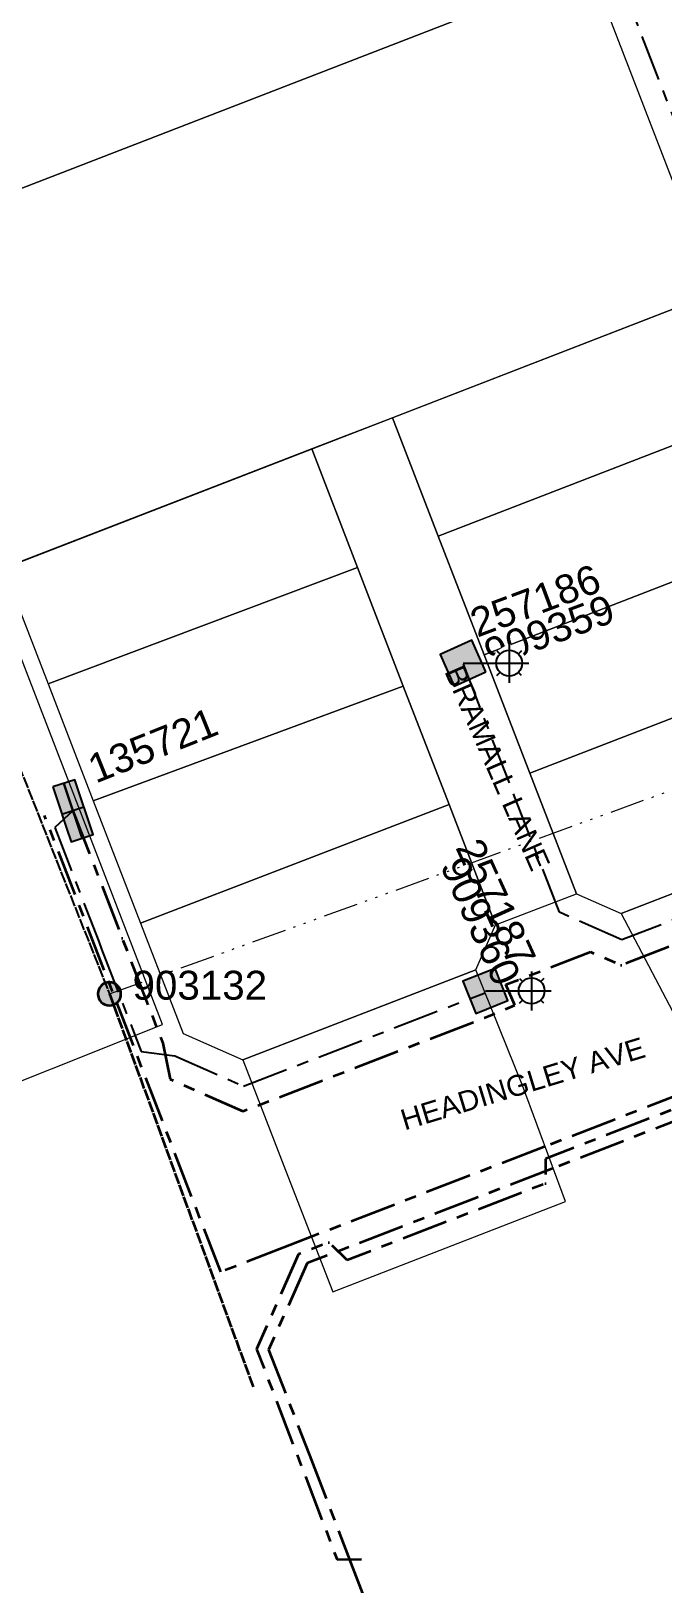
# Model space of a CAD drawing. Header units: metres. Extents: x 0 to 311505, y 0 to 6270811.
# Drawn here: x 310510.9 to 310565.6, y 6270042.2 to 6270176.5 of the extents above; entities that cross this region are included whole.
import ezdxf
from ezdxf import colors
from ezdxf.entities.mleader import LeaderData, LeaderLine
from ezdxf.enums import TextEntityAlignment as Align
from ezdxf.math import Vec2, Vec3

# ---------------------------------------------------------------- set-up
doc = ezdxf.new("R2010")
doc.units = ezdxf.units.M
for name, pattern in [('Cable Exist OH', [1, 1, 0]), ('Cable Exist UG', [7, 4, -1, 1, -1]), ('PHANTOMX2', [6.6, 3, -0.75, 0.2, -0.75, 0.2, -0.75, 0.2, -0.75])]:
    doc.linetypes.add(name, pattern=pattern)
doc.layers.get('0').update_dxf_attribs({"color": 6})
for name, color, linetype, lineweight in [('_User_HV_Exist', 1, 'Continuous', 35), ('_User_LV_Exist', 5, 'Continuous', 35), ('Cadastre Land Parcels_SP_EXT', 118, 'Continuous', 15), ('Cadastre Roads_SP_EXT', 218, 'Continuous', 15), ('Mains_HV_EXT', 13, 'Continuous', 25), ('Mains_LV_EXT', 163, 'Continuous', 25), ('Mains_LV_SL_EXT', 135, 'Continuous', 25), ('Mains_SL_EXT', 131, 'Continuous', 25), ('Services_SP_EXT', 42, 'PHANTOMX2', 20)]:
    doc.layers.add(name, color=color, linetype=linetype, lineweight=lineweight)
for name, color, linetype in [('Equip_SP_SL_EXT', 7, 'Continuous'), ('Notes', 7, 'Continuous'), ('SupportsOH_SP_TR_HV_LV_SL_EXT', 7, 'Continuous'), ('SupportsUG_SP_LV_EXT', 7, 'Continuous'), ('SupportsUG_SP_LV_SL_EXT', 7, 'Continuous')]:
    doc.layers.add(name, color=color, linetype=linetype)
doc.styles.add('COLUMN_LABEL', font='arial.ttf', dxfattribs={"height": 2})
doc.styles.add('iecARIAL', font='arial.ttf', dxfattribs={"height": 2})
doc.styles.add('POLE_LABEL', font='arial.ttf', dxfattribs={"height": 2})
doc.styles.add('SL_LABEL', font='arial.ttf', dxfattribs={"height": 2})
doc.styles.get("Standard").update_dxf_attribs({"font": 'arial.ttf'})

# ---------------------------------------------------------------- blocks, each defined once
blk = doc.blocks.new('COLUMN_EXT')
blk.add_hatch(color=256).paths.add_polyline_path([(1.5, -1.5), (1.5, 1.5), (-1.5, 1.5), (-1.5, -1.5)])
blk.add_lwpolyline([(1.5, 1.5), (-1.5, 1.5), (-1.5, -1.5), (1.5, -1.5)], close=True)
at = {"flags": 9}
for tag, p in [('STREETNAME', (-1.81, 1.6)), ('LOCATION', (-1.81, 1.4)), ('SUBURB', (-1.81, 1.8)), ('NOTES', (-1.81, 2)), ('COLUMN_TYPE', (-1.81, 0.4)), ('OWNED_BY', (-1.81, 0.6)), ('LEGEND', (-1.81, 1.2)), ('USAGE', (-1.81, 1)), ('STATE', (-1.81, 0.8))]:
    blk.add_attdef(tag, text='', height=0.2, rotation=180, dxfattribs=at).set_placement(p, align=Align.MIDDLE_LEFT)
at = {"flags": 1}
blk.add_attdef('Z', (-1.81, 2.35), '', height=0.2, rotation=180, dxfattribs=at)
at = {"flags": 9}
for tag, style, p in [('STRUCTURE_PLANT_NUMBER', 'POLE_LABEL', (-1.81, -0.03)), ('STREET_CODE', 'COLUMN_LABEL', (-1.81, 0.2))]:
    blk.add_attdef(tag, text='', height=0.2, rotation=180, dxfattribs=dict(at, style=style)).set_placement(p, align=Align.MIDDLE_LEFT)
at = {"style": 'COLUMN_LABEL', "width": 0.9, "flags": 8}
blk.add_attdef('ASSET_NUM', text='', height=2, rotation=270, dxfattribs=at).set_placement((2, -4), align=Align.MIDDLE_LEFT)
blk = doc.blocks.new('PILLAR_EXT')
blk.add_hatch(color=256).paths.add_polyline_path([(-2.5, 1), (-2.5, -1), (2.5, -1), (2.5, 1)])
for p, q in [((-2.5, 0), (2.5, 0)), ((0, 1), (0, -1))]:
    blk.add_line(p, q)
at = {"ltscale": 10}
blk.add_line((2.5, 0), (-2.5, 0), dxfattribs=at)
blk.add_lwpolyline([(-2.5, -1), (-1.25, -1), (1.25, -1), (2.5, -1), (2.5, 1), (-2.5, 1)], close=True)
at = {"width": 0.9, "flags": 8}
blk.add_attdef('ASSET_NUM', text='', height=2, rotation=90, dxfattribs=at).set_placement((-2, 4), align=Align.MIDDLE_LEFT)
for tag, p, flags in [('OWNED_BY', (0, -0.2), 9), ('STATE', (0, -0.4), 9), ('SUPPORT_TYPE', (0, -0.6), 9), ('USAGE', (0, -0.8), 9), ('LEGEND', (0, -1), 9), ('LOCATION', (0, -1.2), 9), ('NOTES', (0, -1.4), 9), ('STREETNAME', (0, -1.8), 9), ('SUBURB', (0, -2), 1), ('PARENT', (0, -1.6), 9)]:
    blk.add_attdef(tag, p, '', height=0.2, dxfattribs=dict(flags=flags))
blk = doc.blocks.new('SL_LANTERN_EXT')
at = {"flags": 9}
for tag, p in [('LRATECODE', (-7.4, 0)), ('LOUTREACHVOCAB', (-7.2, 0)), ('LOUTREACH', (-7, 0)), ('LANTNUMBER', (-6.6, 0)), ('LNEW', (-6.4, 0)), ('LMASTVOCAB', (-6.2, 0)), ('LMAST', (-6, 0)), ('LLAMPVOCAB', (-5.8, 0)), ('LLAMP', (-5.6, 0)), ('LEXIST', (-5.4, 0)), ('LCHARGE3PERCENT', (-5.2, 0)), ('LCHARGE3', (-5, 0)), ('LCHARGE2PERCENT', (-4.8, 0)), ('LCHARGE2', (-4.6, 0)), ('LCHARGE1PERCENT', (-4.4, 0)), ('LCHARGE1', (-4.2, 0)), ('LCATEGORY', (-4, 0)), ('LBRACKETVOCAB', (-3.8, 0)), ('LBRACKET', (-3.6, 0)), ('LKINGHEIGHT', (-3.4, 0)), ('CREPLACE', (-3.2, 0)), ('CREMOVE', (-3, 0)), ('CNUMBER', (-2.8, 0)), ('CNEW', (-2.6, 0)), ('CEXIST', (-2.4, 0)), ('USAGE', (-2.2, 0)), ('STATE', (-2, 0)), ('OWNED_BY', (-1.8, 0)), ('ORIENTATION', (-1.6, 0)), ('OPERATING_VOLTAGE', (-1.4, 0)), ('NO_PHASES', (-1.2, 0)), ('LANTERN_TYPE', (-1, 0)), ('LANTERN_PURPOSE', (-0.8, 0)), ('CONTROL_TYPE', (-0.6, 0)), ('CONSTRUCTED_VOLTAGE', (-0.4, 0))]:
    blk.add_attdef(tag, text='', height=0.001, rotation=270, dxfattribs=at).set_placement(p, align=Align.MIDDLE_LEFT)
at = {"style": 'SL_LABEL', "flags": 9}
blk.add_attdef('STREET_CODE', text='', height=0.001, rotation=270, dxfattribs=at).set_placement((0, 0), align=Align.MIDDLE_LEFT)
at = {"flags": 1}
blk.add_attdef('Z', (0, 0), '', height=0.001, rotation=270, dxfattribs=at)
at = {"width": 0.9}
blk.add_attdef('LNUMBER', text='', height=1, dxfattribs=at).set_placement((7, -1), align=Align.MIDDLE_LEFT)
at = {"flags": 9}
for tag, p in [('LREMOVE', (0, -7.6)), ('LREPLACE', (0, -7.8)), ('LTYPE', (0, -8)), ('LTYPEVOCAB', (0, -8.2)), ('LEGEND', (0, -8.4)), ('SUBURB', (0, -8.6)), ('STREETNAME', (0, -8.8)), ('LOCATION', (0, -9)), ('NOTES', (0, -9.2)), ('MAINTAINED_BY', (0, -9.86))]:
    blk.add_attdef(tag, text='', height=0.001, dxfattribs=at).set_placement(p, align=Align.MIDDLE_LEFT)
blk.add_attdef('OPERATED_BY', (0, -9.61), '', height=0.001, dxfattribs=at)
at = {"transparency": 33554687}
blk.add_wipeout([(5.69, 0), (5.06, -1.06), (4, -1.69), (2.94, -1.06), (2.31, 0), (2.94, 1.06), (4, 1.69), (5.06, 1.06)], dxfattribs=at)
for p, q in [((4, 1.69), (4, 0)), ((0, 0), (4, 0)), ((2.94, 1.06), (3.2, 0.8)), ((5.06, 1.06), (4.8, 0.8)), ((2.94, -1.06), (3.2, -0.8)), ((4, 0), (5.69, 0)), ((4, 0), (4, -1.69)), ((5.06, -1.06), (4.8, -0.8))]:
    blk.add_line(p, q)
blk.add_circle((4, 0), 1.12)
blk = doc.blocks.new('POLE_EXT')
blk.add_hatch(color=256).paths.add_polyline_path([(-1, 0, 1), (1, 0, 1)])
blk.add_lwpolyline([(-1, 0, 1), (1, 0, 1)], format="xyb", close=True)
at = {"flags": 8}
blk.add_attdef('pNumber', text='', height=2, dxfattribs=at).set_placement((2.5, 2.5), align=Align.MIDDLE_CENTER)
at = {"style": 'POLE_LABEL', "flags": 9}
for tag, p in [('STRUCTURE_PLANT_NUMBER', (1.35, 0.03)), ('STREET_CODE', (1.35, -0.2))]:
    blk.add_attdef(tag, text='', height=0.2, dxfattribs=at).set_placement(p, align=Align.MIDDLE_LEFT)
at = {"flags": 9}
for tag, p in [('OWNED_BY', (1.35, -0.4)), ('SPECIAL_USE', (1.35, -0.8)), ('STATE', (1.35, -1)), ('cLV', (1.35, -1.4)), ('PARENT', (1.35, -0.6)), ('USAGE', (1.35, -1.2)), ('hDepth', (1.35, -1.6)), ('hDia', (1.35, -1.8)), ('cHV', (1.35, -2)), ('LBRACKET', (1.35, -2.2)), ('LExisting', (1.35, -2.4)), ('LANTNUMBER', (1.35, -2.6)), ('cLinedev', (1.35, -3.4)), ('pExisting', (1.35, -3.8)), ('LOther', (1.35, -2.8)), ('LRemove', (1.35, -3)), ('LEGEND', (1.35, -3.2)), ('LOCATION', (1.35, -3.6)), ('PFNUMBER', (1.35, -4)), ('pFooting', (1.35, -4.4)), ('pNew', (1.35, -4.6)), ('pRelocate', (1.35, -5)), ('pRemove', (1.35, -5.2)), ('pReplace', (1.35, -5.4)), ('NEWPFNUMBER', (1.35, -4.2)), ('pStay', (1.35, -5.6)), ('pType', (1.35, -5.8)), ('cspan', (1.35, -6)), ('STREETNAME', (1.35, -6.2)), ('SUBURB', (1.35, -6.4)), ('NOTES', (1.35, -6.6)), ('MAINTAINED_BY', (1.36, -6.81)), ('OPERATED_BY', (1.36, -7.01))]:
    blk.add_attdef(tag, text='', height=0.2, dxfattribs=at).set_placement(p, align=Align.MIDDLE_LEFT)
at = {"flags": 1}
blk.add_attdef('Z', (1.35, -7.33), '', height=0.2, dxfattribs=at)

msp = doc.modelspace()

# ---------------------------------------------------------------- linework, layer by layer
at = {"layer": '_User_LV_Exist', "linetype": 'Cable Exist OH', "transparency": 33554674}
msp.add_lwpolyline([(310517.67, 6270093.21), (310530.14, 6270059.13)], dxfattribs=at)
at = {"layer": 'Cadastre Land Parcels_SP_EXT', "linetype": 'Continuous'}
for points in [[(310559.32, 6270181.96), (310541.34, 6270228.42), (310478.36, 6270204.09), (310496.34, 6270157.61), (310559.32, 6270181.96)], [(310570.18, 6270153.87), (310559.32, 6270181.96), (310496.34, 6270157.61), (310507.2, 6270129.53), (310570.18, 6270153.87)], [(310574.15, 6270143.62), (310570.18, 6270153.87), (310542.18, 6270143.05), (310546.15, 6270132.8), (310574.15, 6270143.62)], [(310578.11, 6270133.37), (310574.15, 6270143.62), (310546.15, 6270132.8), (310550.11, 6270122.55), (310578.11, 6270133.37)], [(310539.15, 6270130.1), (310535.19, 6270140.35), (310508.49, 6270130.03), (310512.35, 6270120.03), (310539.15, 6270130.1)], [(310582.08, 6270123.11), (310578.11, 6270133.37), (310550.11, 6270122.55), (310554.08, 6270112.29), (310582.08, 6270123.11)], [(310543.12, 6270119.84), (310539.15, 6270130.1), (310512.35, 6270120.03), (310516.27, 6270109.9), (310543.12, 6270119.84)], [(310583.45, 6270108.46), (310585.74, 6270113.63), (310582.08, 6270123.11), (310554.08, 6270112.29), (310558.11, 6270101.88), (310561.99, 6270100.16), (310583.45, 6270108.46)], [(310547.08, 6270109.59), (310543.12, 6270119.84), (310516.27, 6270109.9), (310520.36, 6270099.34), (310547.08, 6270109.59)], [(310549.39, 6270095.3), (310551.11, 6270099.17), (310547.08, 6270109.59), (310520.36, 6270099.34), (310524.05, 6270089.79), (310529.23, 6270087.5), (310549.39, 6270095.3)]]:
    msp.add_lwpolyline(points, close=True, dxfattribs=at)
at = {"layer": 'Cadastre Roads_SP_EXT', "linetype": 'Continuous'}
msp.add_lwpolyline([(310503.01, 6270082.89), (310522.25, 6270090.57), (310522.25, 6270090.57), (310507.2, 6270129.53)], dxfattribs=at)
msp.add_lwpolyline([(310587.53, 6270098.47), (310583.45, 6270108.46), (310561.99, 6270100.16), (310567.05, 6270090.56), (310587.53, 6270098.47)], close=True, dxfattribs=at)
at = {"layer": 'Mains_LV_EXT', "linetype": 'Cable Exist OH'}
msp.add_lwpolyline([(310517.67, 6270093.21), (310530.14, 6270059.13)], dxfattribs=at)
at = {"layer": 'Mains_LV_SL_EXT', "color": 4, "linetype": 'Cable Exist UG'}
msp.add_lwpolyline([(310561.26, 6270182.56), (310572.44, 6270153.65), (310572.44, 6270153.65), (310574.09, 6270149.37), (310576.08, 6270144.24), (310576.47, 6270143.22), (310576.73, 6270142.78), (310576.73, 6270142.78), (310579.24, 6270141.61), (310579.24, 6270141.61), (310579.93, 6270139.83), (310581.21, 6270136.51), (310579.9, 6270134.35)], dxfattribs=at)
at = {"layer": 'Mains_SL_EXT', "linetype": 'Cable Exist OH'}
msp.add_lwpolyline([(310443.21, 6270284.34), (310492.75, 6270155.91), (310517.67, 6270093.21), (310530.14, 6270059.13)], dxfattribs=at)

# ---------------------------------------------------------------- block references
at = {"layer": '_User_HV_Exist', "transparency": 33554674}
ref = msp.add_blockref('POLE_EXT', (310517.67, 6270093.21), dxfattribs=at)
ref.add_attrib('ASSET_NUM', '903132', dxfattribs={"layer": '0', "height": 2.5, "style": 'POLE_LABEL'}).set_placement((310519.67, 6270093.96), align=Align.MIDDLE_LEFT)
at = {"layer": '_User_LV_Exist', "transparency": 33554674}
ref = msp.add_blockref('POLE_EXT', (310517.67, 6270093.21), dxfattribs=at)
ref.add_attrib('ASSET_NUM', '903132', dxfattribs={"layer": '0', "height": 2.5, "style": 'POLE_LABEL'}).set_placement((310519.67, 6270093.96), align=Align.MIDDLE_LEFT)
at = {"layer": 'SupportsOH_SP_TR_HV_LV_SL_EXT'}
ref = msp.add_blockref('POLE_EXT', (310517.67, 6270093.21), dxfattribs=at)
ref.add_attrib('ASSET_NUM', '903132', dxfattribs={"layer": '0', "height": 2.5, "style": 'POLE_LABEL'}).set_placement((310519.67, 6270093.96), align=Align.MIDDLE_LEFT)
at = {"layer": 'SupportsUG_SP_LV_EXT'}
ref = msp.add_blockref('PILLAR_EXT', (310514.51, 6270109.05), dxfattribs=dict(at, rotation=288.3589554097737))
ref.add_attrib('ASSET_NUM', '135721', dxfattribs={"layer": '0', "height": 2.5, "rotation": 21.8409, "style": 'iecARIAL'}).set_placement((310516.01, 6270112.55), align=Align.MIDDLE_LEFT)
at = {"layer": 'SupportsUG_SP_LV_SL_EXT'}
ref = msp.add_blockref('COLUMN_EXT', (310548.29, 6270121.82), dxfattribs=dict(at, rotation=294.0818547425945))
ref.add_attrib('ASSET_NUM', '909359', dxfattribs={"layer": '0', "height": 2.5, "rotation": 20.5249, "style": 'COLUMN_LABEL'}).set_placement((310550.29, 6270122.57), align=Align.MIDDLE_LEFT)
ref = msp.add_blockref('COLUMN_EXT', (310550.23, 6270093.47), dxfattribs=dict(at, rotation=21.72921013242487))
ref.add_attrib('ASSET_NUM', '909360', dxfattribs={"layer": '0', "height": 2.5, "rotation": 294.4105, "style": 'COLUMN_LABEL'}).set_placement((310552.23, 6270094.22), align=Align.MIDDLE_RIGHT)

# ---------------------------------------------------------------- texts
at = {"layer": 'Cadastre Roads_SP_EXT'}
msp.add_text('HEADINGLEY AVE', height=1.8, rotation=16.9215, dxfattribs=at).set_placement((310543.23, 6270081.39))

# ---------------------------------------------------------------- next in the draw order: block references
at = {"layer": 'Equip_SP_SL_EXT'}
ref = msp.add_blockref('SL_LANTERN_EXT', (310548.29, 6270121.82), dxfattribs=at)
ref.add_attrib('ASSET_NUM', '257186', dxfattribs={"layer": '0', "height": 2.5, "rotation": 20.5249, "style": 'iecARIAL'}).set_placement((310549.79, 6270123.32), align=Align.BOTTOM_LEFT)
ref = msp.add_blockref('SL_LANTERN_EXT', (310550.23, 6270093.47), dxfattribs=at)
ref.add_attrib('ASSET_NUM', '257187', dxfattribs={"layer": '0', "height": 2.5, "rotation": 294.4105, "style": 'iecARIAL'}).set_placement((310551.73, 6270094.97), align=Align.BOTTOM_RIGHT)

# ---------------------------------------------------------------- next in the draw order: linework, layer by layer
at = {"layer": '_User_HV_Exist', "linetype": 'Cable Exist UG', "transparency": 33554674}
for points in [[(310622.77, 6270088.67), (310616.39, 6270085.98), (310616.39, 6270085.98), (310612.76, 6270095.86), (310598.83, 6270090.44), (310598.83, 6270090.44), (310591.38, 6270093.91), (310567.99, 6270084.87), (310555.4, 6270080.01), (310555.4, 6270080.01), (310533.3, 6270071.47), (310527.31, 6270069.16), (310527.31, 6270069.16), (310512.05, 6270108.64)], [(310622.77, 6270088.67), (310623.04, 6270086.55), (310615.22, 6270083.44), (310611.5, 6270093.22), (310598.76, 6270088.26), (310591.31, 6270091.73), (310568.71, 6270083.01), (310556.12, 6270078.14), (310534.79, 6270069.91), (310531.45, 6270062.41), (310535, 6270053.3), (310535, 6270053.3), (310538.58, 6270043.96), (310549.32, 6270015.95), (310549.32, 6270015.95), (310552.89, 6270006.61), (310560.05, 6269987.93), (310560.05, 6269987.93), (310563.63, 6269978.59), (310570.79, 6269959.92)]]:
    msp.add_lwpolyline(points, dxfattribs=at)
at = {"layer": '_User_LV_Exist', "linetype": 'Cable Exist UG', "flags": 128}
for points in [[(310514.51, 6270109.05), (310518.77, 6270098.03), (310518.77, 6270098.03), (310522.28, 6270088.96), (310522.94, 6270085.84), (310522.94, 6270085.84), (310529.22, 6270083.06), (310550.93, 6270091.45), (310552.79, 6270092.24), (310552, 6270094.01), (310552, 6270094.01), (310559.33, 6270096.84), (310561.97, 6270095.7), (310561.97, 6270095.7), (310586.52, 6270105.2), (310589.01, 6270110.82), (310590.27, 6270114.44), (310599.1, 6270117.84), (310599.1, 6270117.84), (310610.97, 6270112.57), (310612.92, 6270113.31), (310614.91, 6270111.95), (310614.91, 6270111.95), (310636.07, 6270120.13), (310632.16, 6270130.15), (310630.94, 6270131.69)], [(310601.35, 6270078.91), (310602.61, 6270081.17), (310602.61, 6270081.17), (310599.55, 6270089.18), (310591.36, 6270092.82), (310568.35, 6270083.94), (310555.43, 6270078.95), (310555.42, 6270076.8), (310555.42, 6270076.8), (310538.26, 6270070.17), (310536.68, 6270071.71), (310536.68, 6270071.71), (310534.05, 6270070.69), (310530.41, 6270062.49), (310534.07, 6270052.94), (310537.38, 6270044.29), (310539.51, 6270044.32)]]:
    msp.add_lwpolyline(points, dxfattribs=at)
at = {"layer": 'Cadastre Roads_SP_EXT', "linetype": 'Continuous'}
for points in [[(310558.11, 6270101.88), (310554.08, 6270112.29), (310550.11, 6270122.55), (310546.15, 6270132.8), (310542.18, 6270143.05), (310535.19, 6270140.35), (310539.15, 6270130.1), (310543.12, 6270119.84), (310547.08, 6270109.59), (310551.11, 6270099.17), (310558.11, 6270101.88)], [(310557.17, 6270075.24), (310553.43, 6270085.29), (310549.39, 6270095.3), (310529.23, 6270087.5), (310533.13, 6270077.45), (310537.01, 6270067.45), (310557.17, 6270075.24)]]:
    msp.add_lwpolyline(points, close=True, dxfattribs=at)
at = {"layer": 'Mains_HV_EXT', "linetype": 'Cable Exist UG'}
for points in [[(310622.77, 6270088.67), (310616.39, 6270085.98), (310616.39, 6270085.98), (310612.76, 6270095.86), (310598.83, 6270090.44), (310598.83, 6270090.44), (310591.38, 6270093.91), (310567.99, 6270084.87), (310555.4, 6270080.01), (310555.4, 6270080.01), (310533.3, 6270071.47), (310527.31, 6270069.16), (310527.31, 6270069.16), (310512.05, 6270108.64)], [(310622.77, 6270088.67), (310623.04, 6270086.55), (310615.22, 6270083.44), (310611.5, 6270093.22), (310598.76, 6270088.26), (310591.31, 6270091.73), (310568.71, 6270083.01), (310556.12, 6270078.14), (310534.79, 6270069.91), (310531.45, 6270062.41), (310535, 6270053.3), (310535, 6270053.3), (310538.58, 6270043.96), (310549.32, 6270015.95), (310549.32, 6270015.95), (310552.89, 6270006.61), (310560.05, 6269987.93), (310560.05, 6269987.93), (310563.63, 6269978.59), (310570.79, 6269959.92)]]:
    msp.add_lwpolyline(points, dxfattribs=at)
at = {"layer": 'Mains_LV_SL_EXT', "color": 4, "linetype": 'Cable Exist UG'}
for points in [[(310587.66, 6270114.28), (310587.65, 6270112.69), (310587.65, 6270112.69), (310585.03, 6270106.76), (310562.03, 6270097.88), (310556.63, 6270100.27), (310552.3, 6270111.47), (310548.29, 6270121.82)], [(310514.51, 6270109.05), (310512.93, 6270107.59), (310512.93, 6270107.59), (310516.74, 6270097.73), (310516.99, 6270097.08), (310516.99, 6270097.08), (310520.42, 6270088.24), (310523.34, 6270087.85), (310523.34, 6270087.85), (310529.27, 6270085.23), (310550.21, 6270093.31)]]:
    msp.add_lwpolyline(points, dxfattribs=at)
at = {"layer": 'Services_SP_EXT'}
msp.add_lwpolyline([(310517.67, 6270093.21), (310578.78, 6270115.33)], dxfattribs=at)

# ---------------------------------------------------------------- next in the draw order: texts
at = {"layer": 'Cadastre Roads_SP_EXT'}
msp.add_text('BRAMALL LANE', height=1.8, rotation=293.5421, dxfattribs=at).set_placement((310546.65, 6270121.11))

# ---------------------------------------------------------------- next in the draw order: leaders
at = {"layer": 'Notes'}
ml = msp.add_multileader_mtext('Standard', dxfattribs=at)
ml.set_content('Constructed under  \\PURS15861', color=256)
ml.set_leader_properties()
ml.build(insert=Vec2(0, 0))
ml.multileader.update_dxf_attribs({"leader_type": 2, "has_text_frame": 1, "text_left_attachment_type": 2, "text_right_attachment_type": 2, "dogleg_length": 0.01})
ctx = ml.context
ctx.base_point, ctx.char_height, ctx.plane_origin, ctx.plane_x_axis, ctx.plane_y_axis = Vec3(310975.19, 6270395.78), 1.8, Vec3(312213.89, 6270750.77), Vec3(0.932874, 0.360203), Vec3(-0.360203, 0.932874)
ctx.left_attachment, ctx.right_attachment, ctx.text_align_type = 2, 2, 1
notes = []
notes.append((ctx, [(0, (0, 0, 0), (0, 0), (1, 0), 1, [])]))
ctx.mtext.insert, ctx.mtext.text_direction, ctx.mtext.rotation, ctx.mtext.width, ctx.mtext.alignment, ctx.mtext.flow_direction = Vec3(310985.78, 6270402.49), Vec3(0.932874, 0.360203), 0.368486, 20.9235, 2, 5
ctx.mtext.has_bg_fill, ctx.mtext.bg_color, ctx.mtext.bg_scale_factor, ctx.mtext.bg_transparency, ctx.mtext.use_window_bg_color = 1, -1073741824, 2, 0, 1
for ctx, leaders in notes:
    for number, flags, end, landing, length, lines in leaders:
        leader = LeaderData()
        leader.index, (leader.has_last_leader_line, leader.has_dogleg_vector, leader.attachment_direction) = number, flags
        leader.last_leader_point, leader.dogleg_vector, leader.dogleg_length = Vec3(end), Vec3(landing), length
        for number, points, colour, breaks in lines:
            line = LeaderLine()
            line.index, line.vertices, line.color, line.breaks = number, Vec3.list(points), colors.encode_raw_color(colour), breaks
            leader.lines.append(line)
        ctx.leaders.append(leader)

# ---------------------------------------------------------------- next in the draw order: leaders
ml = msp.add_multileader_mtext('Standard', dxfattribs=at)
ml.set_content('Constructed under  \\PURS16270', color=256)
ml.set_leader_properties()
ml.build(insert=Vec2(0, 0))
ml.multileader.update_dxf_attribs({"leader_type": 2, "has_text_frame": 1, "text_left_attachment_type": 2, "text_right_attachment_type": 2, "dogleg_length": 0.01})
ctx = ml.context
ctx.base_point, ctx.char_height, ctx.plane_origin, ctx.plane_x_axis, ctx.plane_y_axis = Vec3(310863.5, 6270348.23), 1.8, Vec3(312104.33, 6270705.46), Vec3(0.932874, 0.360203), Vec3(-0.360203, 0.932874)
ctx.left_attachment, ctx.right_attachment, ctx.text_align_type = 2, 2, 1
notes = []
notes.append((ctx, [(0, (0, 0, 0), (0, 0), (1, 0), 1, [])]))
ctx.mtext.insert, ctx.mtext.text_direction, ctx.mtext.rotation, ctx.mtext.width, ctx.mtext.alignment, ctx.mtext.flow_direction = Vec3(310874.09, 6270354.94), Vec3(0.932874, 0.360203), 0.368486, 20.9235, 2, 5
ctx.mtext.has_bg_fill, ctx.mtext.bg_color, ctx.mtext.bg_scale_factor, ctx.mtext.bg_transparency, ctx.mtext.use_window_bg_color = 1, -1073741824, 2, 0, 1
for ctx, leaders in notes:
    for number, flags, end, landing, length, lines in leaders:
        leader = LeaderData()
        leader.index, (leader.has_last_leader_line, leader.has_dogleg_vector, leader.attachment_direction) = number, flags
        leader.last_leader_point, leader.dogleg_vector, leader.dogleg_length = Vec3(end), Vec3(landing), length
        for number, points, colour, breaks in lines:
            line = LeaderLine()
            line.index, line.vertices, line.color, line.breaks = number, Vec3.list(points), colors.encode_raw_color(colour), breaks
            leader.lines.append(line)
        ctx.leaders.append(leader)

# ---------------------------------------------------------------- next in the draw order: leaders
ml = msp.add_multileader_mtext('Standard', dxfattribs=at)
ml.set_content('Constructed under  \\PURS16270', color=256)
ml.set_leader_properties()
ml.build(insert=Vec2(0, 0))
ml.multileader.update_dxf_attribs({"leader_type": 2, "has_text_frame": 1, "text_left_attachment_type": 2, "text_right_attachment_type": 2, "dogleg_length": 0.01})
ctx = ml.context
ctx.base_point, ctx.char_height, ctx.plane_origin, ctx.plane_x_axis, ctx.plane_y_axis = Vec3(310744.63, 6270298.9), 1.8, Vec3(311985.46, 6270656.14), Vec3(0.932874, 0.360203), Vec3(-0.360203, 0.932874)
ctx.left_attachment, ctx.right_attachment, ctx.text_align_type = 2, 2, 1
notes = []
notes.append((ctx, [(0, (0, 0, 0), (0, 0), (1, 0), 1, [])]))
ctx.mtext.insert, ctx.mtext.text_direction, ctx.mtext.rotation, ctx.mtext.width, ctx.mtext.alignment, ctx.mtext.flow_direction = Vec3(310755.22, 6270305.62), Vec3(0.932874, 0.360203), 0.368486, 20.9235, 2, 5
ctx.mtext.has_bg_fill, ctx.mtext.bg_color, ctx.mtext.bg_scale_factor, ctx.mtext.bg_transparency, ctx.mtext.use_window_bg_color = 1, -1073741824, 2, 0, 1
for ctx, leaders in notes:
    for number, flags, end, landing, length, lines in leaders:
        leader = LeaderData()
        leader.index, (leader.has_last_leader_line, leader.has_dogleg_vector, leader.attachment_direction) = number, flags
        leader.last_leader_point, leader.dogleg_vector, leader.dogleg_length = Vec3(end), Vec3(landing), length
        for number, points, colour, breaks in lines:
            line = LeaderLine()
            line.index, line.vertices, line.color, line.breaks = number, Vec3.list(points), colors.encode_raw_color(colour), breaks
            leader.lines.append(line)
        ctx.leaders.append(leader)

# ---------------------------------------------------------------- next in the draw order: leaders
ml = msp.add_multileader_mtext('Standard', dxfattribs=at)
ml.set_content('Future construction under  \\PURS19531', color=256)
ml.set_leader_properties()
ml.build(insert=Vec2(0, 0))
ml.multileader.update_dxf_attribs({"leader_type": 2, "has_text_frame": 1, "text_left_attachment_type": 2, "text_right_attachment_type": 2, "dogleg_length": 0.01})
ctx = ml.context
ctx.base_point, ctx.char_height, ctx.plane_origin, ctx.plane_x_axis, ctx.plane_y_axis = Vec3(310873.11, 6270327.32), 1.8, Vec3(312113.21, 6270685.4), Vec3(0.932874, 0.360203), Vec3(-0.360203, 0.932874)
ctx.left_attachment, ctx.right_attachment, ctx.text_align_type = 2, 2, 1
notes = []
notes.append((ctx, [(0, (0, 0, 0), (0, 0), (1, 0), 1, [])]))
ctx.mtext.insert, ctx.mtext.text_direction, ctx.mtext.rotation, ctx.mtext.width, ctx.mtext.alignment, ctx.mtext.flow_direction = Vec3(310883.18, 6270335.42), Vec3(0.932874, 0.360203), 0.368486, 20.9235, 2, 5
ctx.mtext.has_bg_fill, ctx.mtext.bg_color, ctx.mtext.bg_scale_factor, ctx.mtext.bg_transparency, ctx.mtext.use_window_bg_color = 1, -1073741824, 2, 0, 1
for ctx, leaders in notes:
    for number, flags, end, landing, length, lines in leaders:
        leader = LeaderData()
        leader.index, (leader.has_last_leader_line, leader.has_dogleg_vector, leader.attachment_direction) = number, flags
        leader.last_leader_point, leader.dogleg_vector, leader.dogleg_length = Vec3(end), Vec3(landing), length
        for number, points, colour, breaks in lines:
            line = LeaderLine()
            line.index, line.vertices, line.color, line.breaks = number, Vec3.list(points), colors.encode_raw_color(colour), breaks
            leader.lines.append(line)
        ctx.leaders.append(leader)

doc.saveas('drawing.dxf')
